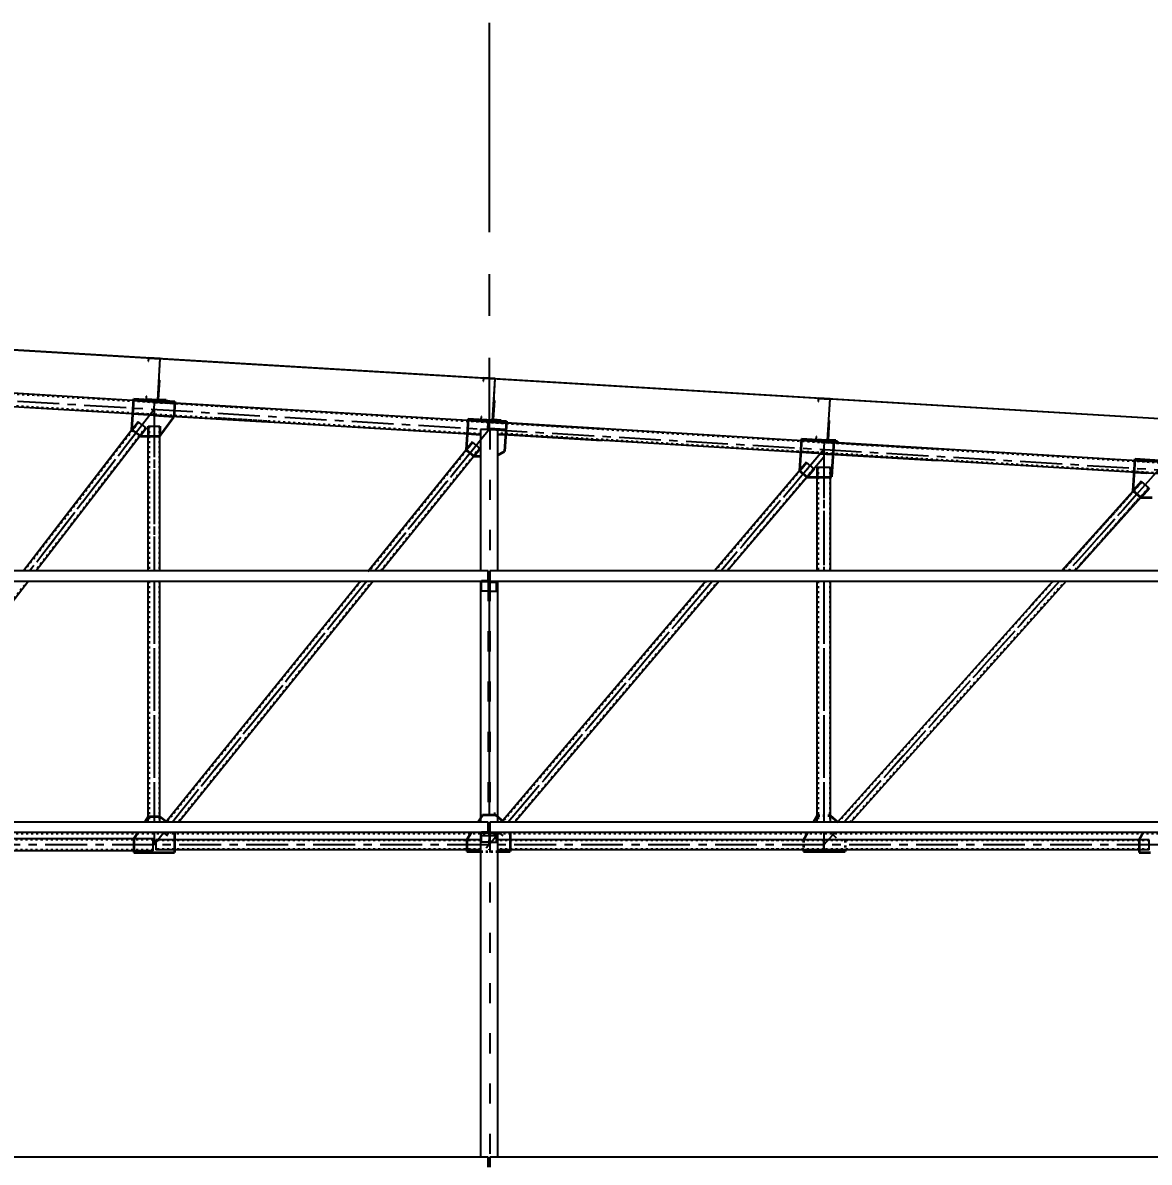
# Model space of a CAD drawing. Header units: inches. Extents: x -15 to 1885144, y -42615 to 866270.
# Drawn here: x 1689250 to 1695977, y 113938 to 120741 of the extents above; entities that cross this region are included whole.
import ezdxf

# ---------------------------------------------------------------- set-up
doc = ezdxf.new("R2010")
doc.units = ezdxf.units.IN
doc.header["$LTSCALE"] = 100
doc.header["$MEASUREMENT"] = 0
for name, pattern in [('CENTER', [2, 1.25, -0.25, 0.25, -0.25]), ('CENTERX2', [4, 2.5, -0.5, 0.5, -0.5]), ('dash line', [30, 12, -18]), ('PHANTOM2', [1.25, 0.625, -0.125, 0.125, -0.125, 0.125, -0.125])]:
    doc.linetypes.add(name, pattern=pattern)
for name, color, linetype in [('axis', 8, 'PHANTOM2'), ('corrugated sheet', 6, 'Continuous'), ('dimensions', 10, 'PHANTOM2'), ('layout', 7, 'Continuous'), ('purlins', 4, 'Continuous'), ('sections', 3, 'Continuous')]:
    doc.layers.add(name, color=color, linetype=linetype)
doc.layers.add('gusset plate', color=1, linetype='Continuous', lineweight=35)
doc.layers.add('weld', color=2, linetype='Continuous', lineweight=35)
doc.styles.get("Standard").update_dxf_attribs({"font": 'arial.ttf'})
doc.dimstyles.new('Dim_1', dxfattribs={"dimtxt": 300, "dimasz": 500, "dimexe": 0.0625, "dimexo": 0.0625, "dimgap": 100, "dimtad": 0, "dimtih": 1, "dimtoh": 1, "dimdec": 0, "dimzin": 0, "dimdsep": 46, "dimtxsty": 'Standard', "dimblk": 'OBLIQUE', "dimcen": 0.09, "dimclrd": 256, "dimclre": 256, "dimclrt": 256, "dimadec": 0, "dimazin": 0, "dimtm": 1e-09, "dimtfac": 1, "dimtdec": 0, "dimtofl": 0, "dimtmove": 0, "dimatfit": 3, "dimfxl": 1, "dimtfillclr": 256, "dimtolj": 1, "dimtzin": 0, "dimlwe": -1, "dimarcsym": 0})

# ---------------------------------------------------------------- blocks, each defined once
blk = doc.blocks.new('_Oblique')
at = {"color": 0, "linetype": 'ByBlock', "lineweight": -2}
blk.add_line((-0.5, -0.5), (0.5, 0.5), dxfattribs=at)
blk = doc.blocks.new('*D1445')
at = {"layer": 'Defpoints', "color": 0, "ltscale": 0.01, "transparency": 16777216}
for p in [(0, 115901.3), (1727174.1, 115901.3), (1725274.4, 113901.3)]:
    blk.add_point(p, dxfattribs=at)
at = {"layer": 'dimensions', "linetype": 'dash line', "ltscale": 0.01, "transparency": 16777216}
for p, q in [((0.1, 115901.3), (1727174.1, 115901.3)), ((1725274.4, 113901.3), (1727174.1, 113901.3))]:
    blk.add_line(p, q, dxfattribs=at)
at = {"layer": 'dimensions', "lineweight": -2, "ltscale": 0.01, "transparency": 16777216}
for p, q in [((1727174.1, 115901.3), (1727174.1, 115154.5)), ((1727174.1, 113901.3), (1727174.1, 114648.1))]:
    blk.add_line(p, q, dxfattribs=at)
at = {"layer": 'dimensions', "lineweight": -2, "ltscale": 0.01, "transparency": 16777216, "xscale": 500, "yscale": 500, "zscale": 500}
for p, rotation in [((1727174.1, 115901.3), 90), ((1727174.1, 113901.3), 270)]:
    blk.add_blockref('_Oblique', p, dxfattribs=dict(at, rotation=rotation))
at = {"layer": 'dimensions', "ltscale": 0.01, "transparency": 16777216, "insert": (1727174.1, 114901.3), "char_height": 300, "attachment_point": 5}
blk.add_mtext('\\A1;2000', dxfattribs=at)

msp = doc.modelspace()

# ---------------------------------------------------------------- hatches: boundary and pattern name
at = {"layer": 'purlins', "ltscale": 10}
h = msp.add_hatch(color=256, dxfattribs=at)
h.dxf.hatch_style = 1
h.paths.add_polyline_path([(1690062.308, 118596.783), (1690067.3, 118596.484), (1690066.701, 118586.502), (1690061.71, 118586.801)])
h = msp.add_hatch(color=256, dxfattribs=at)
h.dxf.hatch_style = 1
h.paths.add_polyline_path([(1692062.607, 118476.765), (1692067.598, 118476.466), (1692066.999, 118466.484), (1692062.008, 118466.783)])
h = msp.add_hatch(color=256, dxfattribs=at)
h.dxf.hatch_style = 1
h.paths.add_polyline_path([(1694062.308, 118356.767), (1694067.299, 118356.468), (1694066.7, 118346.486), (1694061.709, 118346.785)])
at = {"layer": 'purlins', "ltscale": 0.01}
h = msp.add_hatch(color=256, dxfattribs=at)
h.dxf.hatch_style = 1
h.paths.add_polyline_path([(1692004.371, 117402.448), (1692004.371, 117408.448), (1692014.371, 117408.448), (1692014.371, 117402.448)])
h = msp.add_hatch(color=256, dxfattribs=at)
h.dxf.hatch_style = 1
h.paths.add_polyline_path([(1692064.378, 117402.082), (1692064.378, 117408.082), (1692054.378, 117408.082), (1692054.378, 117402.082)])
h = msp.add_hatch(color=256, dxfattribs=at)
h.dxf.hatch_style = 1
h.paths.add_polyline_path([(1692004.371, 115902.448), (1692004.371, 115908.448), (1692014.371, 115908.448), (1692014.371, 115902.448)])
h = msp.add_hatch(color=256, dxfattribs=at)
h.dxf.hatch_style = 1
h.paths.add_polyline_path([(1692064.378, 115902.082), (1692064.378, 115908.082), (1692054.378, 115908.082), (1692054.378, 115902.082)])

# ---------------------------------------------------------------- linework, layer by layer
at = {"layer": 'axis', "linetype": 'CENTER', "ltscale": 10}
for p, q in [((1692034.378, 120740.973), (1692034.378, 118313.162)), ((1692034.378, 120740.973), (1692034.378, 118313.162)), ((1692034.378, 120740.973), (1692034.378, 118313.162)), ((1692034.378, 120740.973), (1692034.378, 118313.162)), ((1692034.378, 120740.973), (1692034.378, 118313.162)), ((1692034.378, 120740.973), (1692034.378, 118313.162)), ((1692034.378, 120740.973), (1692034.378, 118313.162)), ((1692034.378, 120740.973), (1692034.378, 118313.162)), ((1692034.378, 120740.973), (1692034.378, 118313.162)), ((1692034.378, 117408.082), (1692034.378, 116009.596)), ((1692034.378, 117408.082), (1692034.378, 116009.596)), ((1692034.378, 117408.082), (1692034.378, 116009.596)), ((1692034.378, 117408.082), (1692034.378, 116009.596)), ((1692034.378, 117408.082), (1692034.378, 116009.596)), ((1692034.378, 117408.082), (1692034.378, 116009.596)), ((1692034.378, 117408.082), (1692034.378, 116009.596)), ((1692034.378, 117408.082), (1692034.378, 116009.596)), ((1692034.378, 117408.082), (1692034.378, 116009.596))]:
    msp.add_line(p, q, dxfattribs=at)
at = {"layer": 'axis', "linetype": 'CENTERX2'}
for p, q in [((1680034.378, 119033.162), (1700034.378, 117833.162)), ((1690034.378, 118433.162), (1689292.009, 117468.082)), ((1690034.378, 118433.162), (1690034.378, 117468.082)), ((1692034.378, 118313.162), (1691352.862, 117468.082)), ((1694034.378, 118193.162), (1693419.903, 117468.082)), ((1694034.378, 118193.162), (1694034.378, 117468.082)), ((1696034.378, 118073.162), (1695494.128, 117468.082)), ((1690034.378, 117408.082), (1690034.378, 115968.082)), ((1691304.475, 117408.082), (1690143.185, 115968.082)), ((1692034.378, 117408.082), (1692034.378, 116009.596)), ((1692034.378, 117408.082), (1692034.378, 116009.596)), ((1693369.056, 117408.082), (1692148.717, 115968.082)), ((1694034.378, 117408.082), (1694034.378, 115968.082)), ((1695440.557, 117408.082), (1694154.842, 115968.082)), ((1690034.378, 115908.082), (1690034.378, 115833.162)), ((1690094.797, 115908.082), (1690034.378, 115833.162)), ((1692034.378, 115908.082), (1692034.378, 115833.162)), ((1692097.87, 115908.082), (1692034.378, 115833.162)), ((1692034.378, 115908.082), (1692034.378, 115833.162)), ((1694034.378, 115908.082), (1694034.378, 115833.162)), ((1694101.271, 115908.082), (1694034.378, 115833.162)), ((1700034.378, 115833.162), (1664039.378, 115833.162))]:
    msp.add_line(p, q, dxfattribs=at)
at = {"layer": 'axis', "linetype": 'CENTER'}
for p, q in [((1689926.207, 118292.54), (1689292.009, 117468.082)), ((1690034.378, 118272.981), (1690034.378, 117468.082)), ((1692007.407, 118279.719), (1691352.862, 117468.082)), ((1694034.378, 118193.162), (1693419.903, 117468.082)), ((1694034.378, 118027.438), (1694034.378, 117468.082)), ((1695903.835, 117926.954), (1695494.128, 117468.082)), ((1690034.378, 117408.082), (1690034.378, 115968.082)), ((1691304.475, 117408.082), (1690143.185, 115968.082)), ((1692034.378, 117408.082), (1692034.378, 116009.596)), ((1692034.378, 117408.082), (1692034.378, 116009.596)), ((1693369.056, 117408.082), (1692148.717, 115968.082)), ((1694034.378, 117408.082), (1694034.378, 115968.082)), ((1695440.557, 117408.082), (1694154.842, 115968.082)), ((1690034.378, 115908.082), (1690034.378, 115833.162)), ((1690094.797, 115908.082), (1690034.378, 115833.162)), ((1692097.87, 115908.082), (1692012.344, 115807.162)), ((1692034.378, 115908.082), (1692034.378, 115833.162)), ((1692034.378, 115908.082), (1692034.378, 115833.162)), ((1694034.378, 115908.082), (1694034.378, 115833.162)), ((1694101.271, 115908.082), (1694034.378, 115833.162))]:
    msp.add_line(p, q, dxfattribs=at)
at = {"layer": 'corrugated sheet'}
for p, q in [((1680034.378, 119338.666), (1700344.878, 118120.036)), ((1680034.411, 119339.215), (1700344.911, 118120.585))]:
    msp.add_line(p, q, dxfattribs=at)
at = {"layer": 'gusset plate'}
for p, q in [((1689900.674, 118311.314), (1689912.897, 118495.55)), ((1689912.897, 118495.55), (1690157.837, 118480.854)), ((1690157.837, 118480.854), (1690151.637, 118386.055)), ((1691909.869, 118375.733), (1692137.792, 118362.057)), ((1689952.807, 118272.981), (1689900.674, 118311.314)), ((1693899.709, 118256.341), (1694092.624, 118244.766)), ((1695892.846, 118136.753), (1696097.875, 118124.452))]:
    msp.add_line(p, q, dxfattribs=at)
at = {"layer": 'gusset plate', "linetype": 'dash line'}
for p, q in [((1690069.378, 118272.981), (1690151.637, 118386.055)), ((1691909.869, 118375.733), (1691897.4, 118191.097)), ((1692137.792, 118362.057), (1692126.975, 118181.769)), ((1689952.807, 118272.981), (1690069.378, 118272.981)), ((1693899.709, 118256.341), (1693887.484, 118066.229)), ((1694092.623, 118244.766), (1694078.813, 118029.999)), ((1692084.378, 118158.82), (1692126.975, 118181.769)), ((1695881.457, 117946.935), (1695892.846, 118136.753)), ((1693933.258, 118027.438), (1694074.378, 118027.438)), ((1694074.378, 118027.438), (1694078.813, 118029.999)), ((1689999.378, 116000.321), (1689978.499, 115968.082)), ((1690109.614, 115967.873), (1690069.378, 116000.321)), ((1691994.378, 116009.596), (1691968.084, 115968.082)), ((1692123.365, 115968.082), (1692074.378, 116009.596)), ((1693972.577, 115968.082), (1693994.378, 116005.789)), ((1693999.378, 116005.789), (1693994.378, 116005.789)), ((1694074.378, 116005.789), (1694069.378, 116005.789)), ((1694118.489, 115966.405), (1694074.378, 116005.789)), ((1689939.641, 115908.082), (1689913.788, 115868.162)), ((1690155.213, 115908.082), (1690155.213, 115788.162)), ((1691930.08, 115908.082), (1691901.629, 115863.162)), ((1692161.007, 115908.082), (1692161.007, 115793.162)), ((1693911.914, 115863.162), (1693937.886, 115908.082)), ((1693911.914, 115863.162), (1693911.914, 115859.162)), ((1694160.213, 115863.162), (1694160.213, 115859.162)), ((1695942.503, 115908.082), (1695916.569, 115863.162)), ((1693911.914, 115807.162), (1693911.914, 115793.162)), ((1693911.914, 115793.162), (1693954.378, 115793.162)), ((1694160.213, 115807.162), (1694160.213, 115793.162))]:
    msp.add_line(p, q, dxfattribs=at)
at = {"layer": 'gusset plate', "ltscale": 10}
for p, q in [((1691944.105, 118153.432), (1691897.4, 118191.097)), ((1691944.105, 118153.432), (1691984.378, 118153.432)), ((1693933.258, 118027.438), (1693887.484, 118066.229)), ((1695926.213, 117906.974), (1695881.457, 117946.935)), ((1695926.213, 117906.974), (1695994.378, 117906.974))]:
    msp.add_line(p, q, dxfattribs=at)
at = {"layer": 'gusset plate', "linetype": 'CENTER'}
for p, q in [((1690069.378, 116000.321), (1689999.378, 116000.321)), ((1692074.378, 116009.596), (1691994.378, 116009.596))]:
    msp.add_line(p, q, dxfattribs=at)
at = {"layer": 'gusset plate', "linetype": 'dash line', "ltscale": 0.01}
for p, q in [((1694069.378, 116005.789), (1693999.378, 116005.789)), ((1693911.914, 115859.162), (1693911.914, 115807.162)), ((1694160.213, 115859.162), (1694160.213, 115807.162)), ((1691984.378, 115793.162), (1692084.378, 115793.162))]:
    msp.add_line(p, q, dxfattribs=at)
at = {"layer": 'gusset plate', "linetype": 'ByBlock'}
for p, q in [((1689913.788, 115868.162), (1689913.788, 115788.162)), ((1691901.629, 115863.162), (1691901.629, 115793.162)), ((1695916.569, 115863.162), (1695916.569, 115788.162)), ((1689913.788, 115788.162), (1690155.213, 115788.162)), ((1691901.629, 115793.162), (1691984.378, 115793.162)), ((1692084.378, 115793.162), (1692161.007, 115793.162)), ((1693954.378, 115793.162), (1694160.213, 115793.162)), ((1695916.569, 115788.162), (1695984.378, 115788.162))]:
    msp.add_line(p, q, dxfattribs=at)
at = {"layer": 'layout', "ltscale": 0.01}
for p, q in [((1691984.378, 118313.162), (1691984.378, 117468.082)), ((1692084.378, 118313.162), (1691984.378, 118313.162)), ((1692084.378, 118313.162), (1692084.378, 117468.082)), ((1691984.378, 117408.082), (1691984.378, 115968.082)), ((1692084.378, 117408.082), (1692084.378, 115968.082)), ((1691984.378, 115908.082), (1691984.378, 113968.082)), ((1691984.378, 115888.162), (1692084.378, 115888.162)), ((1692084.378, 115908.082), (1692084.378, 113968.082))]:
    msp.add_line(p, q, dxfattribs=at)
at = {"layer": 'layout', "linetype": 'dash line', "ltscale": 0.1}
for p, q in [((1692029.378, 118313.162), (1692029.378, 118306.962)), ((1692039.378, 118312.862), (1692039.378, 117468.082)), ((1692029.378, 117408.082), (1692029.378, 116009.596)), ((1692039.378, 117408.082), (1692039.378, 115968.082)), ((1692039.378, 115908.082), (1692039.378, 113968.082))]:
    msp.add_line(p, q, dxfattribs=at)
at = {"layer": 'purlins', "ltscale": 10}
for p, q in [((1690000.819, 118740.725), (1689999.621, 118720.76)), ((1689999.621, 118720.76), (1690001.618, 118720.641)), ((1690070.693, 118736.532), (1690000.819, 118740.725)), ((1690001.618, 118720.641), (1690002.696, 118738.608)), ((1690002.696, 118738.608), (1690068.577, 118734.655)), ((1690068.577, 118734.655), (1690053.844, 118489.097)), ((1690055.72, 118486.981), (1690070.693, 118736.532)), ((1690061.011, 118491.672), (1690067.898, 118606.466)), ((1690066.701, 118586.502), (1690061.71, 118586.801)), ((1690067.3, 118596.484), (1690062.308, 118596.783)), ((1692001.117, 118620.707), (1691999.919, 118600.743)), ((1691999.919, 118600.743), (1692001.916, 118600.623)), ((1692070.992, 118616.514), (1692001.117, 118620.707)), ((1692001.916, 118600.623), (1692002.994, 118618.59)), ((1692002.994, 118618.59), (1692068.875, 118614.638)), ((1692068.875, 118614.638), (1692054.142, 118369.079)), ((1692056.019, 118366.963), (1692070.992, 118616.514)), ((1689987.044, 118511.137), (1689985.846, 118491.173)), ((1689989.04, 118511.018), (1689987.044, 118511.137)), ((1689987.962, 118493.05), (1689989.04, 118511.018)), ((1690053.844, 118489.097), (1689987.962, 118493.05)), ((1690037.672, 118488.064), (1690055.72, 118486.981)), ((1690055.72, 118486.981), (1690105.631, 118483.986)), ((1690105.93, 118488.977), (1690061.011, 118491.672)), ((1690105.631, 118483.986), (1690105.93, 118488.977)), ((1692061.309, 118371.655), (1692068.197, 118486.448)), ((1692066.999, 118466.484), (1692062.008, 118466.783)), ((1692067.598, 118476.466), (1692062.607, 118476.765)), ((1694000.818, 118500.708), (1693999.62, 118480.744)), ((1693999.62, 118480.744), (1694001.617, 118480.624)), ((1694070.693, 118496.516), (1694000.818, 118500.708)), ((1694001.617, 118480.624), (1694002.695, 118498.592)), ((1694002.695, 118498.592), (1694068.576, 118494.639)), ((1694068.576, 118494.639), (1694053.843, 118249.081)), ((1694055.719, 118246.965), (1694070.693, 118496.516)), ((1691987.342, 118391.12), (1691986.144, 118371.155)), ((1691989.339, 118391), (1691987.342, 118391.12)), ((1691988.26, 118373.032), (1691989.339, 118391)), ((1692054.142, 118369.079), (1691988.26, 118373.032)), ((1692037.97, 118368.046), (1692056.019, 118366.963)), ((1692106.228, 118368.959), (1692061.309, 118371.655)), ((1692105.929, 118363.968), (1692106.228, 118368.959)), ((1692056.019, 118366.963), (1692105.929, 118363.968)), ((1694061.01, 118251.656), (1694067.898, 118366.45)), ((1694066.7, 118346.486), (1694061.709, 118346.785)), ((1694067.299, 118356.468), (1694062.308, 118356.767)), ((1693987.043, 118271.121), (1693985.845, 118251.157)), ((1693989.039, 118271.001), (1693987.043, 118271.121)), ((1693987.961, 118253.034), (1693989.039, 118271.001)), ((1694053.843, 118249.081), (1693987.961, 118253.034)), ((1694037.671, 118248.047), (1694055.719, 118246.965)), ((1694055.719, 118246.965), (1694105.63, 118243.97)), ((1694105.929, 118248.961), (1694061.01, 118251.656)), ((1694105.63, 118243.97), (1694105.929, 118248.961))]:
    msp.add_line(p, q, dxfattribs=at)
at = {"layer": 'purlins', "ltscale": 0.01}
for p, q in [((1690067.898, 118606.466), (1690062.907, 118606.765)), ((1689975.864, 118491.772), (1689975.265, 118481.79)), ((1690115.014, 118473.405), (1689975.265, 118481.79)), ((1689975.864, 118491.772), (1689985.846, 118491.173)), ((1690037.672, 118488.064), (1689985.846, 118491.173)), ((1690115.613, 118483.387), (1690105.631, 118483.986)), ((1690115.613, 118483.387), (1690115.014, 118473.405)), ((1692068.197, 118486.448), (1692063.206, 118486.748)), ((1691976.162, 118371.754), (1691975.563, 118361.772)), ((1691976.162, 118371.754), (1691986.144, 118371.155)), ((1692037.97, 118368.046), (1691986.144, 118371.155)), ((1692115.312, 118353.387), (1691975.563, 118361.772)), ((1692115.911, 118363.369), (1692105.929, 118363.968)), ((1692115.911, 118363.369), (1692115.312, 118353.387)), ((1694067.898, 118366.45), (1694062.907, 118366.749)), ((1693975.863, 118251.756), (1693975.264, 118241.774)), ((1694115.013, 118233.389), (1693975.264, 118241.774)), ((1693975.863, 118251.756), (1693985.845, 118251.157)), ((1694037.671, 118248.047), (1693985.845, 118251.157)), ((1694115.612, 118243.371), (1694105.63, 118243.97)), ((1694115.612, 118243.371), (1694115.013, 118233.389)), ((1695975.863, 118131.753), (1695975.264, 118121.771)), ((1696115.013, 118113.386), (1695975.264, 118121.771)), ((1695975.863, 118131.753), (1695985.845, 118131.154)), ((1692029.371, 117468.082), (1688039.378, 117468.082)), ((1692029.371, 117408.448), (1692029.371, 117468.448)), ((1696029.371, 117468.082), (1692039.378, 117468.082)), ((1692039.378, 117468.082), (1692039.378, 117408.082)), ((1688034.378, 117408.082), (1692034.378, 117408.082)), ((1691989.371, 117402.448), (1691989.371, 117408.448)), ((1692029.371, 117408.448), (1691989.371, 117408.448)), ((1692034.378, 117402.448), (1691989.371, 117402.448)), ((1691989.371, 117348.448), (1691989.371, 117402.448)), ((1692034.371, 117348.448), (1691989.371, 117348.448)), ((1692004.371, 117408.448), (1692004.371, 117402.448)), ((1692014.371, 117408.448), (1692014.371, 117402.448)), ((1692034.378, 117408.082), (1696034.378, 117408.082)), ((1692034.378, 117402.082), (1692079.378, 117402.082)), ((1692034.378, 117348.082), (1692079.378, 117348.082)), ((1692039.378, 117408.082), (1692079.378, 117408.082)), ((1692054.378, 117408.082), (1692054.378, 117402.082)), ((1692064.378, 117408.082), (1692064.378, 117402.082)), ((1692079.378, 117402.082), (1692079.378, 117408.082)), ((1692079.378, 117348.082), (1692079.378, 117402.082)), ((1692029.371, 115968.082), (1688039.378, 115968.082)), ((1692029.371, 115908.448), (1692029.371, 115968.448)), ((1696029.371, 115968.082), (1692039.378, 115968.082)), ((1692039.378, 115968.082), (1692039.378, 115908.082)), ((1688034.378, 115908.082), (1692034.378, 115908.082)), ((1691989.371, 115902.448), (1691989.371, 115908.448)), ((1692029.371, 115908.448), (1691989.371, 115908.448)), ((1692034.378, 115902.448), (1691989.371, 115902.448)), ((1691989.371, 115848.448), (1691989.371, 115902.448)), ((1692004.371, 115908.448), (1692004.371, 115902.448)), ((1692014.371, 115908.448), (1692014.371, 115902.448)), ((1692034.378, 115908.082), (1696034.378, 115908.082)), ((1692034.378, 115902.082), (1692079.378, 115902.082)), ((1692039.378, 115908.082), (1692079.378, 115908.082)), ((1692054.378, 115908.082), (1692054.378, 115902.082)), ((1692064.378, 115908.082), (1692064.378, 115902.082)), ((1692079.378, 115902.082), (1692079.378, 115908.082)), ((1692079.378, 115848.082), (1692079.378, 115902.082)), ((1692034.371, 115848.448), (1691989.371, 115848.448)), ((1692034.378, 115848.082), (1692079.378, 115848.082)), ((1692029.371, 113968.082), (1688039.378, 113968.082)), ((1692029.371, 113908.448), (1692029.371, 113968.448)), ((1696029.371, 113968.082), (1692039.378, 113968.082)), ((1692039.378, 113968.082), (1692039.378, 113908.082))]:
    msp.add_line(p, q, dxfattribs=at)
at = {"layer": 'sections'}
for p, q in [((1690037.073, 118478.082), (1688161.849, 118590.595)), ((1690031.982, 118398.243), (1688157.058, 118510.739)), ((1690037.073, 118478.082), (1690713.969, 118437.468)), ((1691974.684, 118361.826), (1690157.184, 118470.876)), ((1690032.282, 118398.225), (1690709.178, 118357.612)), ((1691984.378, 118281.1), (1690151.963, 118391.045)), ((1689902.032, 118310.316), (1689254.16, 117468.082)), ((1689939.408, 118358.904), (1689329.878, 117566.515)), ((1689986.965, 118322.322), (1689377.435, 117529.933)), ((1689986.965, 118322.322), (1689939.408, 118358.904)), ((1689999.378, 118332.981), (1690069.378, 118332.981)), ((1689999.378, 117496.79), (1689999.378, 118309.318)), ((1690069.378, 117496.79), (1690069.378, 118309.318)), ((1692037.372, 118358.065), (1692713.968, 118317.469)), ((1694037.373, 118238.065), (1692137.193, 118352.075)), ((1689950.382, 118274.764), (1689329.858, 117468.082)), ((1689999.378, 117468.082), (1689999.378, 118272.981)), ((1690069.378, 117468.082), (1690069.378, 118272.981)), ((1691935.065, 118237.802), (1691310.17, 117462.916)), ((1691981.77, 118200.137), (1691935.065, 118237.802)), ((1692084.378, 118285.118), (1692710.205, 118247.568)), ((1694032.881, 118168.208), (1692133.001, 118282.201)), ((1694037.336, 118238.067), (1694713.932, 118197.471)), ((1696037.373, 118118.065), (1694091.982, 118234.788)), ((1691897.401, 118191.1), (1691314.322, 117468.082)), ((1691981.769, 118200.138), (1691391.402, 117468.082)), ((1691981.77, 118200.137), (1691391.415, 117468.082)), ((1694032.881, 118168.208), (1694710.207, 118127.568)), ((1696032.881, 118048.208), (1694087.49, 118164.932)), ((1693929.508, 118115.818), (1693380.58, 117468.082)), ((1694034.378, 118146.76), (1693459.227, 117468.082)), ((1693975.282, 118077.026), (1693929.508, 118115.818)), ((1693887.484, 118066.23), (1693380.58, 117468.082)), ((1693975.282, 118077.026), (1693459.227, 117468.082)), ((1693994.378, 118087.438), (1694074.378, 118087.438)), ((1693994.378, 117468.082), (1693994.378, 118069.318)), ((1693994.378, 117468.082), (1693994.378, 118027.438)), ((1694074.378, 117468.082), (1694074.378, 118069.318)), ((1694074.378, 117468.082), (1694074.378, 118027.438)), ((1695931.408, 118002.88), (1695453.91, 117468.082)), ((1695976.164, 117962.919), (1695534.346, 117468.082)), ((1695976.164, 117962.919), (1695931.408, 118002.88)), ((1695881.457, 117946.935), (1695453.91, 117468.082)), ((1695926.213, 117906.974), (1695534.346, 117468.082)), ((1689283.704, 117408.082), (1688176.012, 115968.082)), ((1689999.378, 115968.082), (1689999.378, 117408.082)), ((1690069.378, 115968.082), (1690069.378, 117408.082)), ((1691265.935, 117408.082), (1690104.645, 115968.082)), ((1691343.015, 117408.082), (1690181.724, 115968.082)), ((1693329.732, 117408.082), (1692109.393, 115968.082)), ((1693408.38, 117408.082), (1692188.041, 115968.082)), ((1693329.732, 117408.082), (1693289.671, 117360.81)), ((1693408.38, 117408.082), (1693335.445, 117322.019)), ((1693994.378, 115968.082), (1693994.378, 117408.082)), ((1693994.378, 117256.79), (1693994.378, 117408.082)), ((1694074.378, 115968.082), (1694074.378, 117408.082)), ((1694074.378, 117256.79), (1694074.378, 117408.082)), ((1695400.339, 117408.082), (1694114.625, 115968.082)), ((1695480.774, 117408.082), (1694195.06, 115968.082)), ((1695400.339, 117408.082), (1695268.415, 117260.328)), ((1695480.774, 117408.082), (1695313.172, 117220.367)), ((1690028.788, 115868.162), (1688153.858, 115868.162)), ((1691901.629, 115863.162), (1690045.213, 115863.162)), ((1690133.337, 115908.082), (1690127.682, 115901.069)), ((1691984.378, 115863.162), (1691529.588, 115863.162)), ((1693911.914, 115863.162), (1692084.378, 115863.162)), ((1692137.193, 115908.082), (1692131.849, 115901.776)), ((1694034.378, 115863.162), (1693529.588, 115863.162)), ((1695916.569, 115863.162), (1694034.378, 115863.162)), ((1695976.569, 115863.162), (1695529.588, 115863.162)), ((1690028.788, 115798.162), (1688153.858, 115798.162)), ((1691901.629, 115803.162), (1690045.213, 115803.162)), ((1691984.378, 115803.162), (1691529.588, 115803.162)), ((1693911.914, 115803.162), (1692084.378, 115803.162)), ((1694034.378, 115803.162), (1693529.588, 115803.162)), ((1695916.569, 115803.162), (1694034.378, 115803.162)), ((1695976.569, 115803.162), (1695529.588, 115803.162))]:
    msp.add_line(p, q, dxfattribs=at)
at = {"layer": 'sections', "linetype": 'dash line', "ltscale": 0.01}
for p, q in [((1690036.774, 118473.091), (1688332.865, 118575.329)), ((1690032.152, 118403.242), (1688342.268, 118504.639)), ((1690713.969, 118432.468), (1690036.774, 118473.091)), ((1692028.66, 118353.578), (1690383.248, 118452.307)), ((1690709.777, 118362.594), (1690032.581, 118403.216)), ((1691984.378, 118286.11), (1690392.651, 118381.617)), ((1689942.578, 118356.465), (1689259.206, 117468.082)), ((1689983.787, 118324.766), (1689324.8, 117468.082)), ((1690004.378, 118332.981), (1690004.378, 117468.082)), ((1690064.378, 118332.981), (1690064.378, 117468.082)), ((1694037.036, 118233.076), (1692037.072, 118353.078)), ((1691938.178, 118235.292), (1691319.461, 117468.082)), ((1694033.18, 118173.199), (1692084.378, 118290.132)), ((1696037.036, 118113.076), (1694036.774, 118233.096)), ((1691978.649, 118202.655), (1691386.252, 117468.082)), ((1696033.18, 118053.199), (1694034.378, 118173.132)), ((1693932.559, 118113.232), (1693385.823, 117468.082)), ((1693972.223, 118079.618), (1693453.972, 117468.082)), ((1693999.378, 118087.438), (1693999.378, 117468.082)), ((1694069.378, 118087.438), (1694069.378, 117468.082)), ((1695932.689, 117998.308), (1695459.273, 117468.082)), ((1695973.181, 117965.583), (1695528.984, 117468.082)), ((1695884.441, 117944.271), (1695459.273, 117468.082)), ((1695923.223, 117909.644), (1695528.971, 117468.082)), ((1689278.646, 117408.082), (1688170.954, 115968.082)), ((1690004.378, 117408.082), (1690004.378, 115968.082)), ((1690064.378, 117408.082), (1690064.378, 115968.082)), ((1691271.074, 117408.082), (1690109.614, 115967.873)), ((1691337.865, 117408.082), (1690176.574, 115968.082)), ((1693334.975, 117408.082), (1692114.636, 115968.082)), ((1693403.125, 117408.082), (1692182.786, 115968.082)), ((1693999.378, 117408.082), (1693999.378, 115968.082)), ((1694069.378, 117408.082), (1694069.378, 115968.082)), ((1695405.701, 117408.082), (1694118.489, 115966.405)), ((1695475.4, 117408.082), (1694178.116, 115955.124)), ((1695405.701, 117408.082), (1695271.399, 117257.664)), ((1695475.412, 117408.082), (1695310.188, 117223.031)), ((1690028.788, 115863.162), (1688089.48, 115863.162)), ((1691984.378, 115859.162), (1690045.213, 115859.162)), ((1690128.187, 115908.082), (1690124.561, 115903.586)), ((1693911.914, 115859.162), (1692084.378, 115859.162)), ((1692131.938, 115908.082), (1692128.791, 115904.368)), ((1694034.378, 115859.162), (1693529.588, 115859.162)), ((1695916.569, 115859.162), (1694034.378, 115859.162)), ((1695976.569, 115859.162), (1695529.588, 115859.162)), ((1690028.788, 115803.162), (1688089.48, 115803.162)), ((1691984.378, 115807.162), (1690045.213, 115807.162)), ((1693911.914, 115807.162), (1692084.378, 115807.162)), ((1694034.378, 115807.162), (1693529.588, 115807.162)), ((1695916.569, 115807.162), (1694034.378, 115807.162)), ((1695976.569, 115807.162), (1695529.588, 115807.162))]:
    msp.add_line(p, q, dxfattribs=at)
at = {"layer": 'sections', "linetype": 'CENTER'}
for p, q in [((1690034.378, 118433.162), (1690036.774, 118473.091)), ((1690034.378, 118433.162), (1690031.982, 118393.234)), ((1692026.266, 118313.162), (1692028.98, 118358.568)), ((1692134.798, 118312.147), (1692034.676, 118318.154)), ((1690069.378, 116016.409), (1690069.378, 116026.409)), ((1692069.378, 116016.409), (1692069.378, 116026.409)), ((1694069.378, 116016.409), (1694069.378, 116026.409)), ((1690034.378, 115833.162), (1689884.378, 115833.162))]:
    msp.add_line(p, q, dxfattribs=at)
at = {"layer": 'sections', "linetype": 'dash line'}
for p, q in [((1694032.881, 118168.208), (1694037.074, 118238.082)), ((1690028.788, 115798.162), (1690028.788, 115868.162)), ((1690045.213, 115863.162), (1690045.213, 115803.162)), ((1690115.54, 115886.014), (1690088.175, 115908.082)), ((1692118.983, 115886.594), (1692093.627, 115908.082))]:
    msp.add_line(p, q, dxfattribs=at)
at = {"layer": 'sections', "linetype": 'ByBlock'}
for p, q in [((1692034.378, 115868.162), (1692034.378, 115833.162)), ((1692034.378, 115833.162), (1692034.378, 115863.162)), ((1694034.378, 115868.162), (1694034.378, 115803.162)), ((1694034.378, 115803.162), (1694034.378, 115863.162)), ((1694110.31, 115873.162), (1694071.2, 115908.082)), ((1695976.569, 115803.162), (1695976.569, 115863.162)), ((1692034.378, 115807.162), (1692034.378, 115803.162)), ((1692034.378, 115803.162), (1692034.378, 115807.162))]:
    msp.add_line(p, q, dxfattribs=at)
at = {"layer": 'weld', "linetype": 'CENTER'}
for p, q in [((1690037.073, 118478.082), (1689912.298, 118485.568)), ((1690031.683, 118398.261), (1689906.907, 118405.748)), ((1689939.408, 118358.904), (1689902.403, 118310.799)), ((1689999.378, 118332.981), (1689999.378, 118272.981)), ((1690069.378, 118332.981), (1690069.378, 118272.981)), ((1692028.98, 118358.568), (1691909.195, 118365.755)), ((1691984.378, 118281.1), (1691903.805, 118285.935)), ((1693994.378, 118087.438), (1693994.378, 118027.438)), ((1694074.378, 118087.438), (1694074.378, 118027.438))]:
    msp.add_line(p, q, dxfattribs=at)
at = {"layer": 'weld', "linetype": 'dash line'}
for p, q in [((1690037.373, 118478.064), (1690157.157, 118470.876)), ((1690032.152, 118398.233), (1690151.936, 118391.046)), ((1689986.965, 118322.322), (1689950.382, 118274.764)), ((1692037.372, 118358.065), (1692137.192, 118352.075)), ((1691935.065, 118237.802), (1691897.4, 118191.097)), ((1692084.378, 118285.118), (1692133, 118282.201)), ((1693998.845, 118240.376), (1693899.024, 118246.366)), ((1694017.074, 118239.283), (1694091.939, 118234.79)), ((1691981.77, 118200.137), (1691944.105, 118153.432)), ((1693994.353, 118170.52), (1693894.532, 118176.509)), ((1694012.582, 118169.426), (1694087.447, 118164.934)), ((1693929.508, 118115.818), (1693887.484, 118066.229)), ((1695967.117, 118122.359), (1695892.247, 118126.772)), ((1693975.282, 118077.026), (1693933.258, 118027.438)), ((1695962.925, 118052.484), (1695888.055, 118056.898)), ((1695931.408, 118002.88), (1695881.457, 117946.935)), ((1695976.164, 117962.919), (1695926.213, 117906.974))]:
    msp.add_line(p, q, dxfattribs=at)

# ---------------------------------------------------------------- dimensions: what is measured, and where the dimension line sits
at = {"layer": 'dimensions', "ltscale": 0.01}
dim = msp.add_linear_dim(base=(1727174.061, 115901.287), p1=(1725274.378, 113901.287), p2=(0, 115901.287), angle=90, text='2000', dimstyle='Dim_1', override={"dimtmove": 1}, dxfattribs=at)
dim.commit()
dim.dimension.update_dxf_attribs({"geometry": '*D1445', "text_midpoint": (1727174.061, 114901.287)})

doc.saveas('drawing.dxf')
